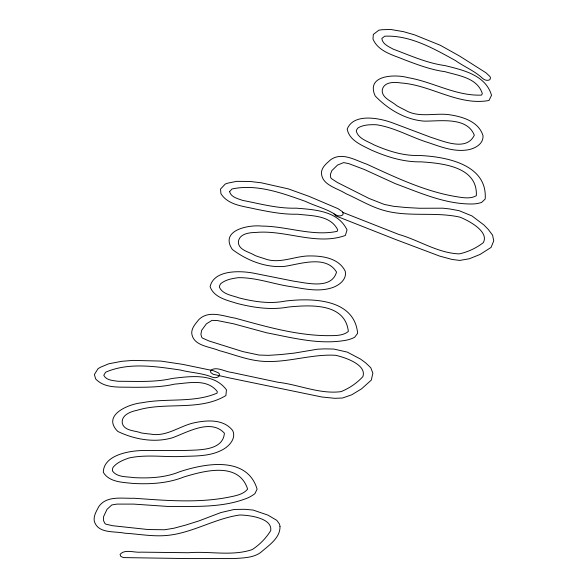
<?xml version="1.0" encoding="UTF-8"?>
<svg xmlns="http://www.w3.org/2000/svg" width="588" height="588" viewBox="0 0 588 588"><rect width="100%" height="100%" fill="white"/><g stroke="black" fill="none" stroke-linecap="round" stroke-linejoin="round"><path stroke-width="0.88" d="M342.429 212.246L398.708 234.414C418.943 240.139 437.92 253.178 459.316 253.884C467.975 251.965 476.265 248.099 483.285 242.675C489.598 231.437 468.019 220.338 459.904 217.148C434.642 211.423 407.719 217.656 382.545 210.026C369.609 206.145 358.099 199.075 345.847 193.636C336.975 187.881 320.548 184.875 321.533 171.63C322.489 166.345 327.024 163.089 330.75 159.679C342.113 151.653 355.564 160.428 366.772 164.162L367.088 164.309C395.195 177.216 423.728 190.902 454.399 196.341C461.382 197.414 470.113 199.479 476.339 195.664C477.772 166.595 442.367 163.302 421.243 161.854C403.735 162.214 386.853 156.915 370.999 149.918C361.782 145.207 349.294 140.525 347.192 129.081C353.645 112.837 379.473 118.063 392.38 122.804L430.49 137.166C443.389 141.171 466.475 151.741 474.318 135.189C466.843 116.387 439.78 121.348 424.124 121.121C405.455 119.761 387.896 109.28 375.173 95.925C365.545 74.852 395.327 74.022 408.057 77.66C432.775 81.798 456.009 96.204 481.579 95.094L482.329 93.632C477.427 77.807 458.736 75.72 445.087 71.699C430.938 69.81 417.531 64.709 404.25 59.689C392.953 54.934 378.216 51.59 372.983 39.029L373.336 34.413L378.841 30.209L381.715 29.745L390.55 29.437L403.589 31.693L414.555 34.854L440.302 45.276L459.529 56.022L486.055 72.831L489.87 76.447L490.532 77.792L489.863 79.696C487.525 81.004 484.688 80.188 482.763 78.52C474.861 70.986 464.16 66.767 455.281 60.446C433.724 48.613 410.079 34.949 384.67 36.213L381.84 38.455C382.369 44.166 388.903 46.702 393.284 49.179C410.174 55.448 426.859 63.144 444.873 65.555C462.947 70.053 485.578 74.919 491.531 95.285L488.981 100.482C458.508 106.075 430.725 84.863 400.795 82.952C394.364 81.908 383.993 81.673 382.259 89.876C381.399 97.983 391.806 101.136 396.665 105.642A131.712 131.712 0 0 0 404.926 109.971C418.112 118.063 433.738 112.999 448.085 114.557C461.602 116.373 478.507 121.032 483.013 135.659C483.704 144.817 473.061 149.617 465.262 150.175C452.503 151.506 440.287 146.662 428.439 142.641C410.968 137.313 394.607 127.442 376.416 124.752C370.264 124.568 363.693 124.619 358.202 127.787A7.357 7.357 0 0 0 356.482 130.271L356.269 131.058C358.312 138.856 367.728 141.26 373.961 144.846C388.154 150.998 403.221 155.96 418.884 155.467C445.27 156.555 487.643 164.037 485.188 199.038L481.557 202.478A32.472 32.472 0 0 1 470.643 203.992C444.374 203.86 419.685 192.651 395.481 183.728L364.325 169.484L348.765 163.626L343.642 162.597L337.556 165.052L331.816 170.667L330.382 174.474L330.676 177.517L331.287 178.509L337.284 182.434L368.948 198.413L384.302 204.44L393.622 206.3L405.97 207.513L419.487 208.262L442.985 208.189L449.791 208.968L459.118 210.688L471.936 215.906L483.865 224.932L488.275 229.438L492.575 235.149L493.736 240.852L491.076 247.423L480.043 254.45L469.393 258.742L459.787 260.418L452.076 259.455L439.714 256.118L395.606 239.5L335.946 215.958L333.933 213.914M229.57 191.666C231.018 197.208 237.883 198.656 242.601 200.383C260.293 203.823 277.999 208.711 296.168 208.159C314.734 209.666 337.857 210.783 347.038 229.915L345.362 235.457C316.212 245.924 285.349 229.511 255.508 232.488C248.989 232.503 238.721 233.958 238.346 242.329C238.809 250.473 249.591 251.884 255.119 255.552A131.697 131.697 0 0 0 263.975 258.477C278.293 264.313 292.897 256.787 307.303 255.986C320.93 255.582 338.372 257.434 345.2 271.141C347.361 280.057 337.644 286.525 330.037 288.341C317.667 291.729 304.819 288.936 292.479 286.885C274.375 284.474 256.625 277.389 238.243 277.69C232.142 278.506 225.66 279.631 220.765 283.651A7.357 7.357 0 0 0 219.471 286.378L219.39 287.194C222.668 294.544 232.348 295.389 239.081 297.918C254.089 301.688 269.76 304.136 285.136 301.1C311.346 297.881 354.373 298.388 357.636 333.322L354.615 337.306A32.472 32.472 0 0 1 344.09 340.57C318.145 344.715 291.964 337.659 266.636 332.786L233.576 323.797L217.273 320.541L212.055 320.364L206.447 323.775L201.699 330.243L200.898 334.234L201.684 337.189L202.448 338.071L208.997 340.966L242.837 351.595L258.97 355.042L268.466 355.358L280.851 354.557L294.301 353.101L317.476 349.206L324.326 348.868L333.808 349.051L347.302 352.116L360.54 359.084L365.618 362.818L370.793 367.75L372.865 373.189L371.307 380.105L361.561 388.83L351.749 394.798L342.547 398.01L334.778 398.311L321.805 396.988L229.482 377.944L213.121 374.262L210.813 372.571L210.475 370.477C216.355 365.868 224.792 371.822 231.451 372.373L278.05 382.281C298.947 384.64 319.798 394.416 341.018 391.637C349.25 388.345 356.806 383.178 362.847 376.688C367.257 364.575 344.156 357.129 335.63 355.299C309.773 353.755 284.217 364.281 258.147 360.834C244.755 359.106 232.245 353.998 219.265 350.624C209.578 346.391 192.879 346.089 191.703 332.867C191.791 327.494 195.738 323.547 198.854 319.571C208.762 309.81 223.462 316.278 235.134 318.145L235.465 318.233C265.298 326.406 295.668 335.278 326.818 335.66C333.881 335.579 342.833 336.204 348.353 331.426C345.053 302.511 309.582 305.01 288.502 307.017C271.288 310.221 253.766 307.73 236.986 303.401C227.122 300.255 214.047 297.66 210.107 286.709C213.834 269.635 240.169 270.598 253.678 273.177L293.618 281.152C306.995 283.012 331.485 289.693 336.534 272.082C326.112 254.744 300.211 264.041 284.724 266.357C266.085 268.054 247.056 260.565 232.326 249.444C219.412 230.224 248.658 224.565 261.814 226.086C286.878 226.152 312.132 236.589 337.189 231.341L337.688 229.776C330.28 214.965 311.5 215.936 297.381 214.186C283.107 214.627 269.061 211.768 255.141 208.975C243.211 206.116 228.129 205.212 220.926 193.665L220.529 189.057L225.278 184.015L228.034 183.088L236.699 181.347L249.937 181.457L261.27 182.794L288.37 188.895L309.082 196.37L337.99 208.652L342.341 211.599L343.208 212.819L342.863 214.804C340.768 216.472 337.835 216.134 335.66 214.796C326.641 208.644 315.396 206.219 305.613 201.427C282.416 193.254 256.868 183.61 231.995 188.991L229.57 191.666M279.991 526.429C280.425 538.079 268.437 545.598 260.653 552.5C253.016 557.99 243.182 557.85 234.2 558.578L187.535 558.578L123.407 557.586L120.805 556.388L120.062 554.403C124.928 548.729 134.373 552.911 141.01 552.147L188.645 552.735C209.6 550.956 231.959 556.461 252.223 549.582C259.661 544.731 266.048 538.189 270.708 530.633C272.656 517.896 248.548 515.117 239.831 515C214.164 518.543 191.166 533.875 164.927 535.609C151.454 536.535 138.187 533.977 124.803 533.213C114.469 530.957 98.034 533.933 94.293 521.196C93.323 515.904 96.425 511.266 98.703 506.753C106.502 495.243 122.186 498.712 133.99 498.249L134.343 498.271C165.191 500.439 196.715 503.196 227.335 497.463C234.252 496.007 243.153 494.861 247.629 489.091C238.721 461.382 204.433 470.79 184.147 476.883C167.896 483.395 150.227 484.387 132.925 483.432C122.635 482.278 109.302 482.292 103.304 472.326C103.606 454.847 129.617 450.636 143.369 450.518L184.103 450.518C197.583 449.724 222.911 451.474 224.41 433.216C210.791 418.252 187.219 432.445 172.482 437.751C154.534 443.065 134.402 439.449 117.791 431.43C101.356 415.113 128.926 403.831 142.127 402.751C166.713 397.9 193.533 403.192 217.068 393.137L217.259 391.505C207.086 378.429 188.866 383.06 174.673 384.111C160.767 387.338 146.427 387.286 132.227 387.279C119.974 386.808 105.009 388.874 95.682 378.966L94.389 374.519L98.056 368.647L100.577 367.199L108.736 363.796L121.731 361.311L133.116 360.4L160.884 361.076L182.662 364.354L213.407 370.727L218.251 372.763L219.346 373.792L219.398 375.805C217.663 377.856 214.723 378.099 212.334 377.209C202.279 372.946 190.777 372.77 180.251 369.992C155.901 366.515 128.956 362.068 105.619 372.211L103.767 375.313C106.274 380.465 113.278 380.539 118.254 381.303C136.269 381.215 154.593 382.538 172.306 378.437C190.806 376.276 213.701 372.851 226.454 389.807L225.895 395.57C199.354 411.549 165.875 401.494 137.195 410.255C130.808 411.549 121.025 414.988 122.289 423.279C124.347 431.166 135.196 430.445 141.333 432.952A131.697 131.697 0 0 0 150.594 434.091C165.772 437.009 178.62 426.763 192.592 423.162C205.881 420.097 223.337 418.487 232.723 430.592C236.589 438.913 228.328 447.159 221.22 450.43C209.754 456.178 196.612 455.957 184.11 456.369C165.882 457.537 147.088 454.076 129.117 457.971C123.304 459.963 117.166 462.337 113.146 467.24A7.357 7.357 0 0 0 112.418 470.165L112.492 470.981C117.152 477.552 126.81 476.478 133.902 477.64C149.359 478.397 165.206 477.728 179.685 471.738C204.764 463.454 247.056 455.516 257.103 489.128L254.92 493.633A32.472 32.472 0 0 1 245.233 498.896C220.61 508.039 193.548 506.253 167.756 506.437L133.579 504.1L116.953 504.1L111.801 504.945L106.972 509.384L103.576 516.668L103.576 520.733L104.921 523.474L105.847 524.187L112.837 525.745L148.11 529.538L164.596 529.759L173.974 528.215L185.962 524.996L198.869 520.931L220.831 512.574L234.252 509.443L245.042 509.304L253.163 510.075L267.907 515.11L276.742 520.321L279.528 524.084L279.991 526.429"/></g></svg>
